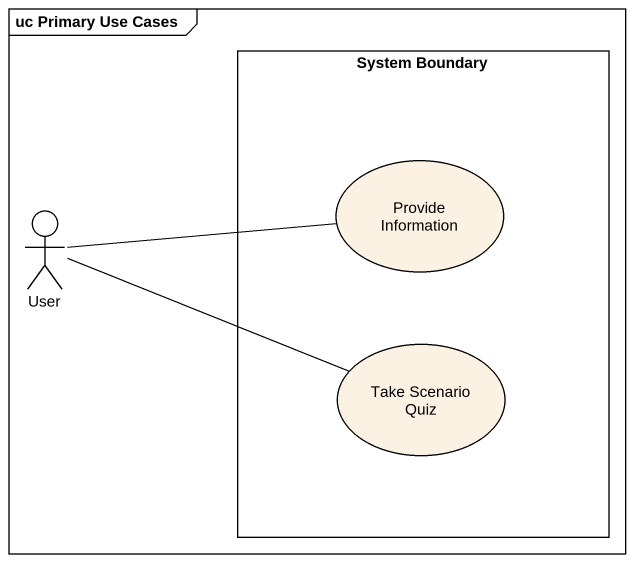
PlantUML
@startuml
mainframe uc Primary Use Cases
rectangle "System Boundary" as System_Boundary {
  usecase "Provide Information" as Provide_Information
  usecase "Take Scenario Quiz" as Take_Scenario_Quiz
}
actor User
User -right- Provide_Information
User -right- Take_Scenario_Quiz
@enduml
